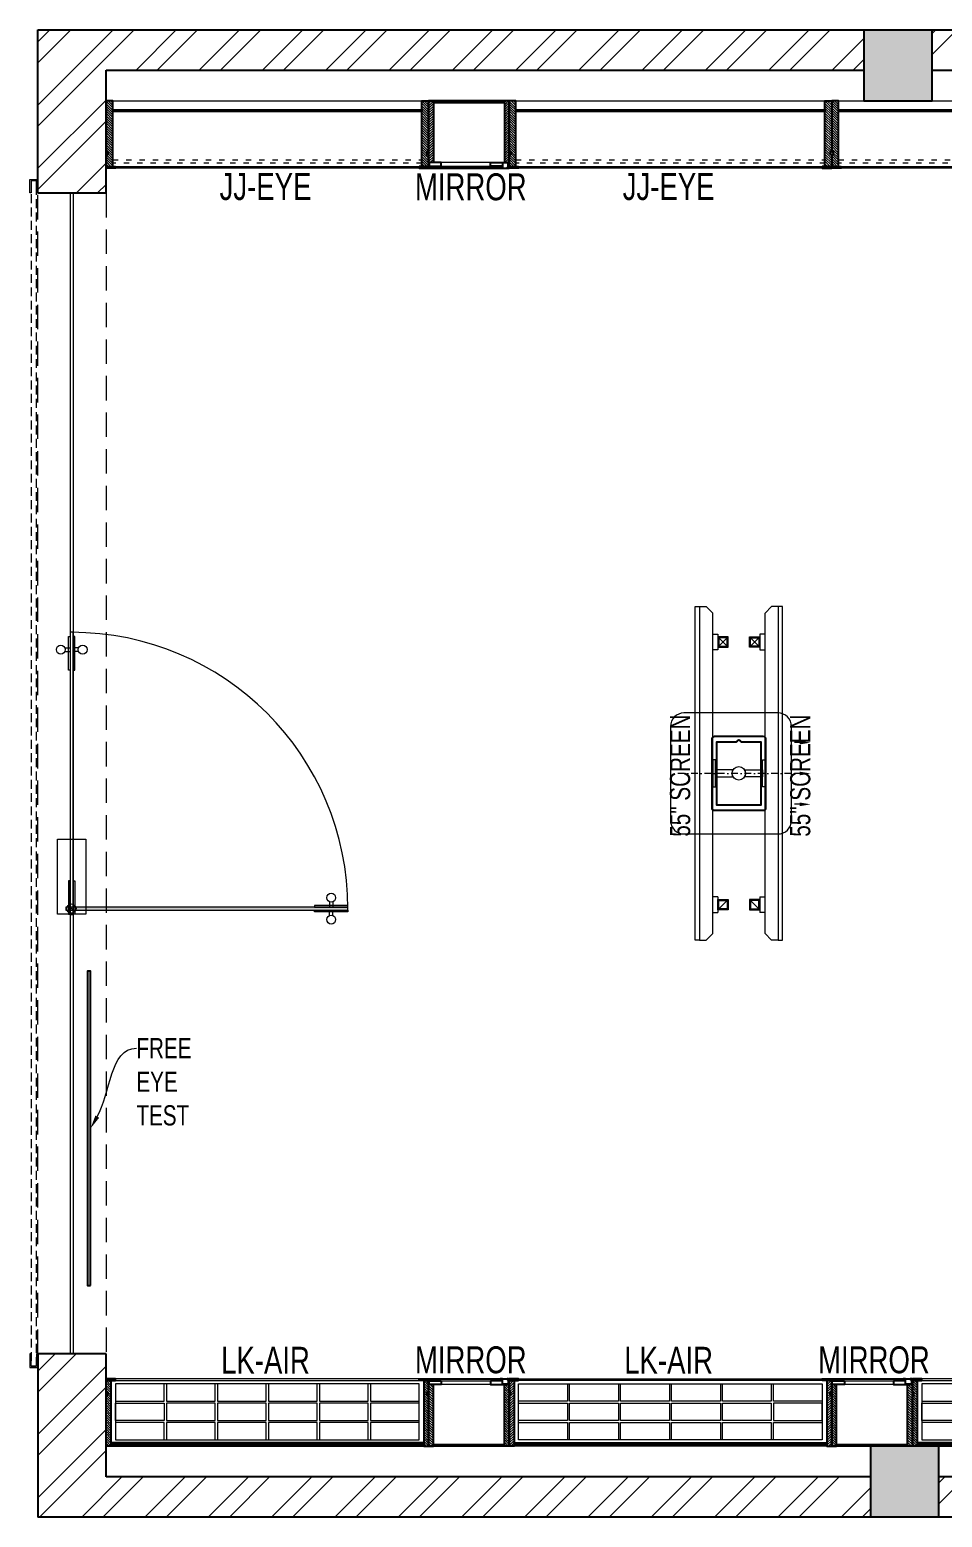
# Model space of a CAD drawing. Header units: feet. Extents: x 2649235 to 2667589, y -5717967 to -5712435.
# Drawn here: x 2649235 to 2652631, y -5717967 to -5712435 of the extents above; entities that cross this region are included whole.
import ezdxf
from ezdxf import colors
from ezdxf.entities.mleader import LeaderData, LeaderLine
from ezdxf.math import Vec2, Vec3

# ---------------------------------------------------------------- set-up
doc = ezdxf.new("R2010")
doc.units = ezdxf.units.FT
doc.header["$LTSCALE"] = 33
doc.header["$MEASUREMENT"] = 0
for name, pattern in [('a_p6_plan_L18$0$HIDDEN', [0.375, 0.25, -0.125]), ('ACAD_ISO03W100', [30, 12, -18]), ('DASHDOT2', [0.5, 0.25, -0.125, 0, -0.125]), ('HIDDENX2', [0.75, 0.5, -0.25])]:
    doc.linetypes.add(name, pattern=pattern)
for name, color, linetype, lineweight in [('A-Glazing', 4, 'Continuous', 20), ('A-shutter', 8, 'Continuous', 18), ('A-WALL HATCH', 251, 'Continuous', 0), ('column hatch', 5, 'Continuous', 0), ('Glazing', 141, 'Continuous', 15), ('LENS-TEXT', 31, 'Continuous', 5), ('LENS_DIMENSION', 193, 'Continuous', 0), ('LENS_TEXT', 31, 'Continuous', 5), ('LK-EQPMT', 3, 'Continuous', 18), ('LK-FF&E FLOOR', 1, 'Continuous', 9), ('LK-FF&E WALL', 1, 'Continuous', 9), ('LK-IT', 3, 'Continuous', 18), ('LN-ELEVATION-1', 81, 'Continuous', 25), ('LN-ELEVATION-2', 103, 'Continuous', 20), ('LN-ELEVATION-3', 125, 'Continuous', 18), ('LN-ELEVATION-4', 145, 'Continuous', 13), ('LN-HATCH', 251, 'Continuous', 0), ('PLANO-TXT', 252, 'Continuous', 5), ('rolling shutter', 1, 'Continuous', 5)]:
    doc.layers.add(name, color=color, linetype=linetype, lineweight=lineweight)
for name, color, linetype in [('A-WALL', 1, 'Continuous'), ('beam', 5, 'Continuous'), ('column', 10, 'Continuous')]:
    doc.layers.add(name, color=color, linetype=linetype)
doc.styles.add('LK TXT', font='GILC____.TTF', dxfattribs={"height": 100})
doc.styles.get("Standard").update_dxf_attribs({"font": 'GILC____.TTF'})
pattern_1 = [(45, (7858054.0837, 3504049.203), (-4.4901280605, 4.4901280605), [])]

# ---------------------------------------------------------------- blocks, each defined once
blk = doc.blocks.new('*U42')
at = {"layer": 'A-shutter', "color": 5, "ltscale": 10}
for points in [[(41038053.5, -1561539.2), (41038053.5, -1561544.2), (41038008.5, -1561544.2), (41038008.5, -1561564.2), (41038053.5, -1561564.2), (41038053.5, -1561569.2), (41038003.5, -1561569.2), (41038003.5, -1561539.2)], [(41042371.5, -1561539.2), (41042371.5, -1561544.2), (41042416.5, -1561544.2), (41042416.5, -1561564.2), (41042371.5, -1561564.2), (41042371.5, -1561569.2), (41042421.5, -1561569.2), (41042421.5, -1561539.2)]]:
    blk.add_lwpolyline(points, close=True, dxfattribs=at)
at = {"layer": 'A-shutter', "color": 5, "linetype": 'HIDDENX2', "ltscale": 2}
blk.add_lwpolyline([(41038008.5, -1561544.2), (41038008.5, -1561564.2), (41042416.5, -1561564.2), (41042416.5, -1561544.2)], close=True, dxfattribs=at)
blk = doc.blocks.new('A$C5cfb5471')
at = {"layer": 'A-WALL HATCH'}
h = blk.add_hatch(dxfattribs=at)
h.set_pattern_fill('ANSI32', color=256, scale=444)
h.set_pattern_definition([(45, (-3590091.93, 5459267.42), (-117.733279, 117.733279), []), (45, (-3590013.44, 5459267.42), (-117.733279, 117.733279), [])])
h.paths.add_polyline_path([(-11795.9, 0), (-11795.9, 150), (-14970.9, 150), (-14970.9, 0)])
h.paths.add_polyline_path([(-11771, 5380.1), (-11771, 5532.4), (-14996.3, 5532.4), (-14996.3, 5382.4)])
h.paths.add_polyline_path([(-15250.3, 5382.4), (-15250.3, 5532.4), (-18323.7, 5532.4), (-18323.7, 4925.2), (-18069.7, 4925.2), (-18069.7, 5382.4)])
h.paths.add_polyline_path([(-15224.9, 0), (-15224.9, 150), (-18069.7, 150), (-18069.7, 607.2), (-18323.7, 607.2), (-18323.7, 0)])
at = {"layer": 'column hatch'}
h = blk.add_hatch(color=251, dxfattribs=at)
h.dxf.hatch_style = 1
h.paths.add_polyline_path([(-14970.9, 0), (-14970.9, 264.3), (-15224.9, 264.3), (-15224.9, 0)])
h.paths.add_polyline_path([(-14996.3, 5268.1), (-14996.3, 5532.4), (-15250.3, 5532.4), (-15250.3, 5268.1)])
h.paths.add_polyline_path([(-11545.9, 0), (-11545.9, 264.3), (-11795.9, 264.3), (-11795.9, 0)])
h.paths.add_polyline_path([(-4989.9, 2321.7), (-4989.9, 2575.7), (-5243.9, 2575.7), (-5243.9, 2321.7)])
at = {"layer": 'A-WALL'}
for p, q in [((-18323.7, 5532.4), (0, 5532.4)), ((-18323.7, 4925.2), (-18323.7, 5532.4)), ((-18069.7, 4925.2), (-18069.7, 5382.4)), ((-18069.7, 5382.4), (-15250.3, 5382.4)), ((-14996.3, 5382.4), (-11771, 5380.1)), ((-18323.7, 4925.2), (-18069.7, 4925.2)), ((-18069.7, 607.2), (-18323.7, 607.2)), ((-18323.7, 607.2), (-18323.7, 0)), ((-18069.7, 150), (-18069.7, 607.2)), ((-15224.9, 150), (-18069.7, 150)), ((-11795.9, 150), (-14970.9, 150)), ((0, 0), (-18323.7, 0))]:
    blk.add_line(p, q, dxfattribs=at)
at = {"layer": 'beam', "linetype": 'a_p6_plan_L18$0$HIDDEN', "lineweight": 5, "ltscale": 11}
blk.add_lwpolyline([(-18069.7, 607.2), (-18323.7, 607.2), (-18323.7, 4925.2), (-18069.7, 4925.2)], close=True, dxfattribs=at)
at = {"layer": 'column'}
for p, q in [((-15250.3, 5532.4), (-15250.3, 5268.1)), ((-14996.3, 5268.1), (-14996.3, 5532.4)), ((-15250.3, 5268.1), (-14996.3, 5268.1)), ((-14970.9, 264.3), (-15224.9, 264.3)), ((-15224.9, 264.3), (-15224.9, 0)), ((-14970.9, 0), (-14970.9, 264.3))]:
    blk.add_line(p, q, dxfattribs=at)
at = {"layer": 'rolling shutter', "color": 2, "rotation": 270.000000000001}
blk.add_blockref('*U42', (1543215.5, 41042978.7), dxfattribs=at)
blk = doc.blocks.new('Entrance Door')
at = {"layer": 'Glazing', "ltscale": 111}
blk.add_hatch(color=256, dxfattribs=at).paths.add_polyline_path([(18, -34.8), (18, -1235), (30, -1235), (30, -34.8)])
at = {"layer": 'Glazing'}
for p, q in [((30, -54.2), (18, -66.2)), ((1117.8, -31.3), (1117.8, -54.3)), ((1132.8, -31.3), (1132.8, -54.3)), ((1117.8, -89.2), (1117.8, -66.3)), ((1132.8, -89.2), (1132.8, -66.3))]:
    blk.add_line(p, q, dxfattribs=at)
at = {"layer": 'Glazing', "ltscale": 44}
for p, q in [((-4.9, -1156.3), (18, -1156.3)), ((-4.9, -1171.3), (18, -1171.3)), ((52.9, -1156.3), (30, -1156.3)), ((52.9, -1171.3), (30, -1171.3))]:
    blk.add_line(p, q, dxfattribs=at)
at = {"layer": 'Glazing'}
for points in [[(320, -120.5), (0, -120.5), (0, 0), (320, 0)], [(0, -54.2), (142.5, -54.2), (142.5, -46.8), (0, -46.8)], [(1180.8, -54.3), (1038.3, -54.3), (1038.3, -46.8), (1180.8, -46.8)], [(0, -66.2), (142.5, -66.2), (142.5, -73.7), (0, -73.7)], [(1180.8, -66.3), (1038.3, -66.3), (1038.3, -73.8), (1180.8, -73.8)]]:
    blk.add_lwpolyline(points, close=True, dxfattribs=at)
at = {"layer": 'Glazing', "ltscale": 222}
blk.add_lwpolyline([(-1.5, -66.2), (1198.8, -66.2), (1198.8, -54.2), (-1.5, -54.2)], close=True, dxfattribs=at)
at = {"layer": 'Glazing', "ltscale": 111}
blk.add_lwpolyline([(18, -34.8), (18, -1235), (30, -1235), (30, -34.8)], close=True, dxfattribs=at)
at = {"layer": 'Glazing', "ltscale": 44}
for points in [[(18, -1092.5), (18, -1235), (10.5, -1235), (10.5, -1092.5)], [(30, -1092.5), (30, -1235), (37.5, -1235), (37.5, -1092.5)]]:
    blk.add_lwpolyline(points, close=True, dxfattribs=at)
at = {"layer": 'Glazing'}
for centre, radius in [((1125.3, -13.9), 19), ((24, -58.7), 19.8), ((1125.3, -106.6), 19)]:
    blk.add_circle(centre, radius, dxfattribs=at)
at = {"layer": 'Glazing', "ltscale": 44}
for centre in [(-22.4, -1163.8), (70.4, -1163.8)]:
    blk.add_circle(centre, 19, dxfattribs=at)
at = {"layer": 'Glazing', "ltscale": 222}
blk.add_arc((24, -60.2), 1174.8, 270, 359.99955, dxfattribs=at)
blk = doc.blocks.new('MIRROR')
at = {"layer": 'LN-HATCH', "ltscale": 0.5}
h = blk.add_hatch(dxfattribs=at)
h.set_pattern_fill('ANSI31', color=256, scale=2)
h.set_pattern_definition([(45, (4060433.7416, 1708720.787), (-4.4901280605, 4.4901280605), [])])
h.paths.add_polyline_path([(212.9, 101.3), (230.9, 101.3), (230.9, -127.7), (212.9, -127.7)])
h.paths.add_polyline_path([(230.9, 95.3), (494.9, 95.3), (494.9, 101.3), (230.9, 101.3)])
h.paths.add_polyline_path([(512.9, 101.3), (494.9, 101.3), (494.9, -127.7), (512.9, -127.7)])
at = {"layer": 'Defpoints'}
blk.add_lwpolyline([(512.9, 101.3), (212.9, 101.3), (212.9, -148.7), (512.9, -148.7)], close=True, dxfattribs=at)
at = {"layer": 'LN-ELEVATION-1'}
for points in [[(212.9, 101.3), (230.9, 101.3), (230.9, -127.7), (212.9, -127.7)], [(230.9, 95.3), (494.9, 95.3), (494.9, 101.3), (230.9, 101.3)], [(512.9, 101.3), (494.9, 101.3), (494.9, -127.7), (512.9, -127.7)], [(259.9, -141.7), (259.9, -127.7), (214.9, -127.7), (214.9, -148.7), (223.9, -148.7), (223.9, -147.2), (216.4, -147.2), (216.4, -141.7)], [(442.9, -141.7), (442.9, -127.7), (487.9, -127.7), (487.9, -148.7), (478.9, -148.7), (478.9, -147.2), (486.4, -147.2), (486.4, -141.7)], [(504.9, -148.7), (504.9, -147.2), (509.4, -147.2), (509.4, -129.2), (487.9, -129.2), (487.9, -127.7), (510.9, -127.7), (510.9, -148.7)]]:
    blk.add_lwpolyline(points, close=True, dxfattribs=at)
at = {"layer": 'LN-ELEVATION-2', "color": 4, "lineweight": 0}
blk.add_lwpolyline([(216.4, -141.7), (486.4, -141.7), (486.4, -147.2), (216.4, -147.2)], close=True, dxfattribs=at)
at = {"layer": 'LN-ELEVATION-2'}
blk.add_lwpolyline([(259.9, -141.7), (442.9, -141.7), (442.9, -127.7), (259.9, -127.7)], close=True, dxfattribs=at)
at = {"layer": 'LN-ELEVATION-4', "ltscale": 0.5}
blk.add_line((478.9, -148.7), (223.9, -148.7), dxfattribs=at)
blk = doc.blocks.new('JJ SH 1200')
at = {"layer": 'LN-HATCH', "ltscale": 0.5}
h = blk.add_hatch(dxfattribs=at)
h.set_pattern_fill('ANSI31', color=256, scale=2)
h.set_pattern_definition([(45, (4097187.331, 1708800.267), (-4.4901280605, 4.4901280605), [])])
h.paths.add_polyline_path([(792.1, 220), (792.1, 30), (786.1, 30), (786.1, 20), (792.1, 20), (792.1, -24), (767.1, -24), (767.1, 220)])
h.paths.add_polyline_path([(-382.9, 180), (767.1, 180), (767.1, 186), (-382.9, 186)])
h.paths.add_polyline_path([(757.1, -24), (757.1, -30), (792.1, -30), (792.1, -24)])
h.paths.add_polyline_path([(-407.9, 220), (-407.9, 30), (-401.9, 30), (-401.9, 20), (-407.9, 20), (-407.9, -24), (-382.9, -24), (-382.9, 220)])
h.paths.add_polyline_path([(-372.9, -24), (-372.9, -30), (-407.9, -30), (-407.9, -24)])
at = {"layer": 'LN-ELEVATION-1', "ltscale": 0.5}
for points in [[(-407.9, 220), (-407.9, 30), (-401.9, 30), (-401.9, 20), (-407.9, 20), (-407.9, -24), (-382.9, -24), (-382.9, 220)], [(-382.9, 180), (767.1, 180), (767.1, 186), (-382.9, 186)], [(792.1, 220), (792.1, 30), (786.1, 30), (786.1, 20), (792.1, 20), (792.1, -24), (767.1, -24), (767.1, 220)], [(-372.9, -24), (-372.9, -30), (-407.9, -30), (-407.9, -24)], [(757.1, -24), (757.1, -30), (792.1, -30), (792.1, -24)]]:
    blk.add_lwpolyline(points, close=True, dxfattribs=at)
at = {"layer": 'LN-ELEVATION-3', "ltscale": 0.5}
for p, q in [((767.1, 220), (-382.9, 220)), ((757.1, -24), (-372.9, -24)), ((-372.9, -30), (757.1, -30))]:
    blk.add_line(p, q, dxfattribs=at)
at = {"layer": 'LN-ELEVATION-4', "linetype": 'ACAD_ISO03W100', "ltscale": 0.05}
blk.add_lwpolyline([(767.1, 0), (-382.9, 0), (-382.9, -12), (767.1, -12)], close=True, dxfattribs=at)
blk = doc.blocks.new('VC HD 1200')
at = {"layer": 'LN-HATCH', "ltscale": 0.5}
h = blk.add_hatch(dxfattribs=at)
h.set_pattern_fill('ANSI31', color=256, scale=2)
h.set_pattern_definition([(45, (3760859.753, 1795248.936), (-4.490128061, 4.490128061), [])])
h.paths.add_polyline_path([(-1200, 250), (-1200, 60), (-1194, 60), (-1194, 50), (-1200, 50), (-1200, 6), (-1182, 6), (-1182, 250)])
h = blk.add_hatch(dxfattribs=at)
h.set_pattern_fill('ANSI31', color=256, scale=2)
h.set_pattern_definition(pattern_1)
h.paths.add_polyline_path([(0, 250), (0, 60), (-6, 60), (-6, 50), (0, 50), (0, 6), (-18, 6), (-18, 250)])
h = blk.add_hatch(dxfattribs=at)
h.set_pattern_fill('ANSI31', color=256, scale=2)
h.set_pattern_definition([(45, (7858047.0837, 3504049.203), (-4.4901280605, 4.4901280605), [])])
h.paths.add_polyline_path([(-1165, 6), (-1165, 0), (-1200, 0), (-1200, 6)])
h = blk.add_hatch(dxfattribs=at)
h.set_pattern_fill('ANSI31', color=256, scale=2)
h.set_pattern_definition(pattern_1)
h.paths.add_polyline_path([(-28, 6), (-28, 0), (0, 0), (0, 6)])
at = {"layer": 'LN-ELEVATION-1', "ltscale": 0.5}
for points in [[(-1200, 250), (-1200, 60), (-1194, 60), (-1194, 50), (-1200, 50), (-1200, 6), (-1182, 6), (-1182, 250)], [(-18, 238), (-1182, 238), (-1182, 244), (-18, 244)], [(0, 250), (0, 60), (-6, 60), (-6, 50), (0, 50), (0, 6), (-18, 6), (-18, 250)], [(-1165, 6), (-1165, 0), (-1200, 0), (-1200, 6)], [(-35, 6), (-35, 0), (0, 0), (0, 6)]]:
    blk.add_lwpolyline(points, close=True, dxfattribs=at)
at = {"layer": 'LN-ELEVATION-3', "ltscale": 0.5}
for p, q in [((-1182, 250), (-18, 250)), ((-1165, 6), (-35, 6)), ((-35, 0), (-1165, 0))]:
    blk.add_line(p, q, dxfattribs=at)
for points in [[(-1165, 226), (-35, 226), (-35, 18), (-1165, 18)], [(-1165, 226), (-983.3, 226), (-983.3, 162), (-1165, 162)], [(-975.3, 226), (-793.7, 226), (-793.7, 162), (-975.3, 162)], [(-785.7, 226), (-604, 226), (-604, 162), (-785.7, 162)], [(-596, 226), (-414.3, 226), (-414.3, 162), (-596, 162)], [(-406.3, 226), (-224.7, 226), (-224.7, 162), (-406.3, 162)], [(-216.7, 226), (-35, 226), (-35, 162), (-216.7, 162)], [(-1165, 90), (-983.3, 90), (-983.3, 154), (-1165, 154)], [(-975.3, 154), (-793.7, 154), (-793.7, 90), (-975.3, 90)], [(-785.7, 154), (-604, 154), (-604, 90), (-785.7, 90)], [(-596, 154), (-414.3, 154), (-414.3, 90), (-596, 90)], [(-406.3, 154), (-224.7, 154), (-224.7, 90), (-406.3, 90)], [(-216.7, 154), (-35, 154), (-35, 90), (-216.7, 90)], [(-1165, 82), (-983.3, 82), (-983.3, 18), (-1165, 18)], [(-975.3, 82), (-793.7, 82), (-793.7, 18), (-975.3, 18)], [(-785.7, 82), (-604, 82), (-604, 18), (-785.7, 18)], [(-596, 82), (-414.3, 82), (-414.3, 18), (-596, 18)], [(-406.3, 82), (-224.7, 82), (-224.7, 18), (-406.3, 18)], [(-216.7, 82), (-35, 82), (-35, 18), (-216.7, 18)]]:
    blk.add_lwpolyline(points, close=True, dxfattribs=at)
blk = doc.blocks.new('GREETR 450x450')
at = {"layer": 'LN-ELEVATION-1', "linetype": 'ByBlock', "lineweight": -2}
for p, q in [((481.3, 339.7), (461, 339.7)), ((481.3, 225), (461, 225)), ((481.3, 110.3), (461, 110.3))]:
    blk.add_line(p, q, dxfattribs=at)
at = {"layer": 'LN-ELEVATION-1'}
for points in [[(355.5, 98.3), (355.5, 352.3, 0.414214), (345.5, 362.3), (163.5, 362.3, 0.414214), (153.5, 352.3), (153.5, 98.3, 0.414214), (163.5, 88.3), (345.5, 88.3, 0.414214)], [(264, 342.8), (336.5, 342.8), (336.5, 107.8), (172.5, 107.8), (172.5, 342.8), (245, 342.8, 0.327538), (246.9, 344.2, -0.733799), (262.1, 344.2, 0.327538)]]:
    blk.add_lwpolyline(points, format="xyb", close=True, dxfattribs=at)
at = {"layer": 'LN-ELEVATION-1', "linetype": 'ByBlock', "lineweight": -2}
for points in [[(481.3, 346.4), (481.3, 333.1), (521.3, 339.7)], [(481.3, 231.7), (481.3, 218.3), (521.3, 225)], [(481.3, 116.9), (481.3, 103.6), (521.3, 110.3)]]:
    blk.add_solid(points, dxfattribs=at)
at = {"layer": 'LN-ELEVATION-2'}
blk.add_lwpolyline([(50, 0), (400, 0, 0.414214), (450, 50), (450, 400, 0.414214), (400, 450), (50, 450, 0.414214), (0, 400), (0, 50, 0.414214)], format="xyb", close=True, dxfattribs=at)
blk = doc.blocks.new('55INCH')
at = {"layer": 'LK-EQPMT', "ltscale": 12}
for p, q in [((2111558.8, 1135690.5), (2111583.2, 1135690.5)), ((2111583.2, 1135690.5), (2111607.7, 1135666)), ((2111607.7, 1134473.9), (2111607.7, 1135666)), ((2111607.7, 1135587.9), (2111627.2, 1135587.9)), ((2111627.2, 1135587.9), (2111627.2, 1135529.3)), ((2111627.2, 1135529.3), (2111607.7, 1135529.3)), ((2111627.2, 1134610.6), (2111607.7, 1134610.6)), ((2111627.2, 1134610.6), (2111627.2, 1134552)), ((2111607.7, 1134552), (2111627.2, 1134552)), ((2111558.8, 1134449.5), (2111583.2, 1134449.5)), ((2111583.2, 1134449.5), (2111607.7, 1134473.9))]:
    blk.add_line(p, q, dxfattribs=at)
at = {"layer": 'LK-EQPMT'}
for p, q in [((2111661.6, 1135543.3), (2111631, 1135573.9)), ((2111661.6, 1135573.9), (2111631, 1135543.3)), ((2111661.6, 1134597.1), (2111631, 1134566.5))]:
    blk.add_line(p, q, dxfattribs=at)
at = {"layer": 'LK-EQPMT', "ltscale": 12}
blk.add_lwpolyline([(2111542.6, 1135690.5), (2111558.8, 1135690.5), (2111558.8, 1134449.5), (2111542.6, 1134449.5)], close=True, dxfattribs=at)
at = {"layer": 'LK-EQPMT'}
for points in [[(2111627.2, 1135577.7), (2111627.2, 1135539.5), (2111665.4, 1135539.5), (2111665.4, 1135577.7)], [(2111631, 1135573.9), (2111631, 1135543.3), (2111661.6, 1135543.3), (2111661.6, 1135573.9)], [(2111627.2, 1134562.7), (2111627.2, 1134600.9), (2111665.4, 1134600.9), (2111665.4, 1134562.7)], [(2111631, 1134566.5), (2111631, 1134597.1), (2111661.6, 1134597.1), (2111661.6, 1134566.5)]]:
    blk.add_lwpolyline(points, close=True, dxfattribs=at)

msp = doc.modelspace()

# ---------------------------------------------------------------- linework, layer by layer
msp.add_lwpolyline([(2649461.7, -5717104.6), (2649461.7, -5715936.6), (2649449.7, -5715936.6), (2649449.7, -5717104.6)], close=True)
at = {"layer": 'A-Glazing'}
msp.add_lwpolyline([(2649398.2, -5717359.9), (2649398.2, -5713041.9), (2649386.2, -5713041.9), (2649386.2, -5717359.9)], close=True, dxfattribs=at)
at = {"layer": 'LK-IT', "color": 1, "linetype": 'DASHDOT2', "ltscale": 3}
msp.add_line((2652118.2, -5715200.4), (2651629.2, -5715200.4), dxfattribs=at)
at = {"layer": 'LK-IT'}
for points in [[(2651776.3, -5715150.4), (2651776.3, -5715250.4), (2651786.3, -5715250.4), (2651786.3, -5715150.4)], [(2651971.1, -5715150.4), (2651971.1, -5715250.4), (2651961.1, -5715250.4), (2651961.1, -5715150.4)]]:
    msp.add_lwpolyline(points, close=True, dxfattribs=at)
for points in [[(2651852, -5715187.9), (2651786.3, -5715187.9), (2651786.3, -5715212.9), (2651852, -5715212.9, -0.267949), (2651852, -5715187.9, 1)], [(2651895.3, -5715187.9), (2651961.1, -5715187.9), (2651961.1, -5715212.9), (2651895.3, -5715212.9, 0.267949), (2651895.3, -5715187.9, -1)]]:
    msp.add_lwpolyline(points, format="xyb", dxfattribs=at)
at = {"layer": 'LK-IT', "color": 1}
msp.add_circle((2651873.7, -5715200.4), 25, dxfattribs=at)

# ---------------------------------------------------------------- block references
at = {"layer": 'A-Glazing', "xscale": 0.8748404702498984, "yscale": 0.8748404702498984, "zscale": 0.8748404702498984, "rotation": 90.00001109073393}
msp.add_blockref('Entrance Door', (2649338.7, -5715724.6), dxfattribs=at)
at = {"layer": 'LENS_DIMENSION'}
msp.add_blockref('A$C5cfb5471', (2667588.9, -5717967.1), dxfattribs=at)
at = {"layer": 'LK-FF&E FLOOR'}
msp.add_blockref('GREETR 450x450', (2651619.2, -5715425.9), dxfattribs=at)
at = {"layer": 'LK-FF&E WALL', "xscale": -1}
for p in [(2650311.3, -5712919), (2651811.3, -5712919), (2653011.3, -5712919)]:
    msp.add_blockref('JJ SH 1200', p, dxfattribs=at)
at = {"layer": 'LK-FF&E WALL'}
msp.add_blockref('MIRROR', (2650506.3, -5712800.4), dxfattribs=at)
at = {"layer": 'LK-FF&E WALL', "xscale": -1, "rotation": 180}
for name, p in [('VC HD 1200', (2650719.2, -5717452.8)), ('MIRROR', (2650506.3, -5717601.5)), ('MIRROR', (2652006.3, -5717601.5)), ('VC HD 1200', (2653719.2, -5717452.8))]:
    msp.add_blockref(name, p, dxfattribs=at)
at = {"layer": 'LK-FF&E WALL', "rotation": 180}
msp.add_blockref('VC HD 1200', (2651019.2, -5717452.8), dxfattribs=at)
at = {"layer": 'LK-IT'}
msp.add_blockref('55INCH', (540168.6, -6850270.4), dxfattribs=at)
at = {"layer": 'LK-IT', "xscale": -1}
msp.add_blockref('55INCH', (4763578.8, -6850270.4), dxfattribs=at)

# ---------------------------------------------------------------- texts
at = {"layer": 'LENS-TEXT', "color": 0, "linetype": 'Continuous', "ltscale": 3, "char_height": 75, "width": 783.964, "attachment_point": 5, "rotation": 90, "style": 'LK TXT'}
for insert in [(2651655.5, -5715208.9), (2652102.5, -5715208.9)]:
    msp.add_mtext('\\pt225;55" SCREEN', dxfattribs=dict(at, insert=insert))
at = {"layer": 'LENS_TEXT', "linetype": 'Continuous', "ltscale": 3, "char_height": 100, "width": 324.474, "attachment_point": 5, "style": 'LK TXT'}
for insert in [(2650876.2, -5713019.6, -23744), (2650876.2, -5717382.3, -23744), (2652376.2, -5717382.3, -23744)]:
    msp.add_mtext('{\\C7;MIRROR}', dxfattribs=dict(at, insert=insert))
at = {"layer": 'PLANO-TXT', "linetype": 'Continuous', "ltscale": 3, "char_height": 100, "width": 149.547, "attachment_point": 5, "style": 'LK TXT'}
for s, insert in [('JJ-EYE', (2650112.4, -5713018.6, -23744)), ('JJ-EYE', (2651612.4, -5713018.6, -23744)), ('LK-AIR', (2650112.4, -5717383.3, -23744)), ('LK-AIR', (2651612.4, -5717383.3, -23744))]:
    msp.add_mtext(s, dxfattribs=dict(at, insert=insert))

# ---------------------------------------------------------------- leaders
at = {"layer": 'LENS_TEXT', "color": 1, "linetype": 'Continuous', "ltscale": 3}
ml = msp.add_multileader_mtext('Standard', dxfattribs=at)
ml.set_content('{\\C256;FREE EYE TEST}', color=1)
ml.set_leader_properties(color=256, linetype='ByLayer', lineweight=-1)
ml.build(insert=Vec2(0, 0))
ml.multileader.update_dxf_attribs({"leader_type": 2, "dogleg_length": 0.36, "arrow_head_size": 50})
ctx = ml.context
ctx.base_point, ctx.char_height, ctx.arrow_head_size, ctx.landing_gap_size, ctx.plane_origin = Vec3(2649631.9, -5716222.8), 75, 50, 0.09, Vec3(2648354.1, -5714860.4)
notes = []
notes.append((ctx, [(0, (1, 1, 0), (2649631.5, -5716222.8), (1, 0), 0.36, [(1, [(2649461.7, -5716520.6)], 0, [])])]))
ctx.mtext.insert, ctx.mtext.width, ctx.mtext.flow_direction = Vec3(2649632, -5716184.8), 354.238, 5
for ctx, leaders in notes:
    for number, flags, end, landing, length, lines in leaders:
        leader = LeaderData()
        leader.index, (leader.has_last_leader_line, leader.has_dogleg_vector, leader.attachment_direction) = number, flags
        leader.last_leader_point, leader.dogleg_vector, leader.dogleg_length = Vec3(end), Vec3(landing), length
        for number, points, colour, breaks in lines:
            line = LeaderLine()
            line.index, line.vertices, line.color, line.breaks = number, Vec3.list(points), colors.encode_raw_color(colour), breaks
            leader.lines.append(line)
        ctx.leaders.append(leader)

doc.saveas('drawing.dxf')
